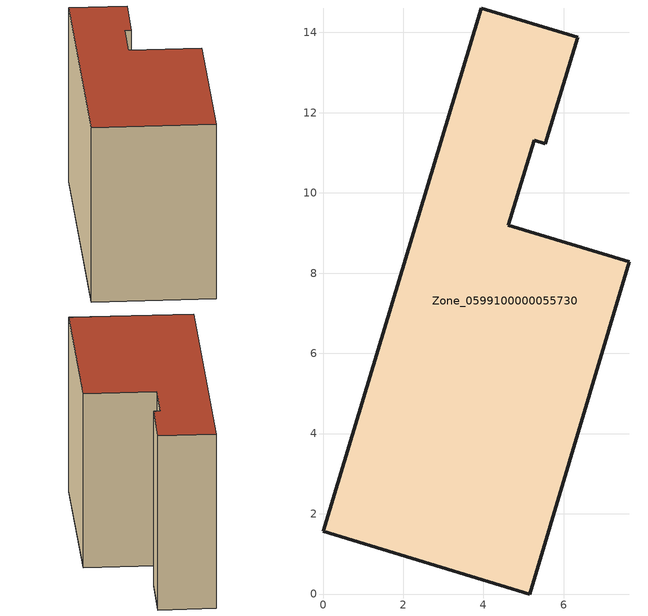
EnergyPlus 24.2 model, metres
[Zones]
Zone_0599100000055730
 floor ground (C_G): 0,1.56 3.94,14.61 6.35,13.88 5.54,11.23 5.27,11.31 4.62,9.2 7.64,8.28 5.16,0 z0
 wall outside (C_F): 3.94,14.61 0,1.56 5.16,0 7.64,8.28 4.62,9.2 5.27,11.31 5.54,11.23 6.35,13.88 3.94,14.61 z0:8.07
 roof outside (C_R): 5.54,11.23 6.35,13.88 3.94,14.61 0,1.56 5.16,0 7.64,8.28 4.62,9.2 5.27,11.31 z8.07
[BUILDING]
Pand.0599100000055730: North Axis=0; Terrain=City; Loads Convergence Tolerance Value=0.04; Temperature Convergence Tolerance Value=0.4; Solar Distribution=FullExterior; Maximum Number of Warmup Days=25; Minimum Number of Warmup Days=1
[Site:Location]
Rotterdam.The.Hague.AP_ZH_NLD Design_Conditions: Latitude=51.96; Longitude=4.45; Time Zone=1; Elevation=-4.5
[SITE:GROUNDTEMPERATURE:BUILDINGSURFACE]
18, 18, 18, 18, 18, 18, 18, 18, 18, 18, 18, 18
[MATERIAL] Thermal Absorptance=0.9; Solar Absorptance=0.7; Visible Absorptance=0.7
Name | Roughness | Thickness | Conductivity | Density | Specific Heat
G.TI.1975-1991 | MediumSmooth | 0.15 | 0.288461 | 540 | 1210
F.TI.1975-1991 | Rough | 0.3 | 0.230769 | 1920 | 840
R.TI.1975-1991 | MediumRough | 0.2 | 0.153846 | 1500 | 1000
[CONSTRUCTION]
C_G: G.TI.1975-1991
C_F: F.TI.1975-1991
C_R: R.TI.1975-1991
[ZONE]
Zone_0599100000055730: Type=1; Multiplier=1; Ceiling Height=Autocalculate; Volume=Autocalculate; Floor Area=autocalculate; Part of Total Floor Area=Yes
[ZONEINFILTRATION:DESIGNFLOWRATE]
Infil_Zone_0599100000055730: Zone or ZoneList or Space or SpaceList=Zone_0599100000055730; Schedule=AlwaysOn; Design Flow Rate Calculation Method=Flow/Area; Flow Rate per Floor Area=0.003; Constant Term Coefficient=1; Temperature Term Coefficient=0; Velocity Term Coefficient=0; Velocity Squared Term Coefficient=0
[HVACTEMPLATE:ZONE:IDEALLOADSAIRSYSTEM]
Zone_0599100000055730: Maximum Heating Supply Air Temperature=50; Minimum Cooling Supply Air Temperature=13; Maximum Heating Supply Air Humidity Ratio=0.0156; Minimum Cooling Supply Air Humidity Ratio=0.0077; Heating Limit=NoLimit; Cooling Limit=NoLimit; Dehumidification Control Type=ConstantSensibleHeatRatio; Cooling Sensible Heat Ratio=0.7; Dehumidification Setpoint=60; Humidification Control Type=None; Humidification Setpoint=30; Outdoor Air Method=None; Outdoor Air Flow Rate per Person=0.00944; Outdoor Air Flow Rate per Zone Floor Area=0; Outdoor Air Flow Rate per Zone=0; Demand Controlled Ventilation Type=None; Outdoor Air Economizer Type=NoEconomizer; Heat Recovery Type=None; Sensible Heat Recovery Effectiveness=0.7; Latent Heat Recovery Effectiveness=0.65
[ZONECONTROL:THERMOSTAT]
ThermostatControl_Zone_0599100000055730: Zone or ZoneList=Zone_0599100000055730; Control Type Schedule=DualSetpointControlType; Control 1=Thermostat_Zone_0599100000055730; Temperature Difference Between Cutout And Setpoint=0
[THERMOSTATSETPOINT:DUALSETPOINT]
Thermostat_Zone_0599100000055730: Heating Setpoint Temperature Schedule=HeatingSetpoint_Zone_0599100000055730; Cooling Setpoint Temperature Schedule=CoolingSetpoint_Zone_0599100000055730
[SCHEDULE:COMPACT]
HeatingSetpoint_Zone_0599100000055730: Through: 12/31, For: AllDays, Until: 24:00, 21
CoolingSetpoint_Zone_0599100000055730: Through: 12/31, For: AllDays, Until: 24:00, 24
DualSetpointControlType: Through: 12/31, For: AllDays, Until: 24:00, 4
AlwaysOn: Through: 12/31, For: AllDays, Until: 24:00, 1
